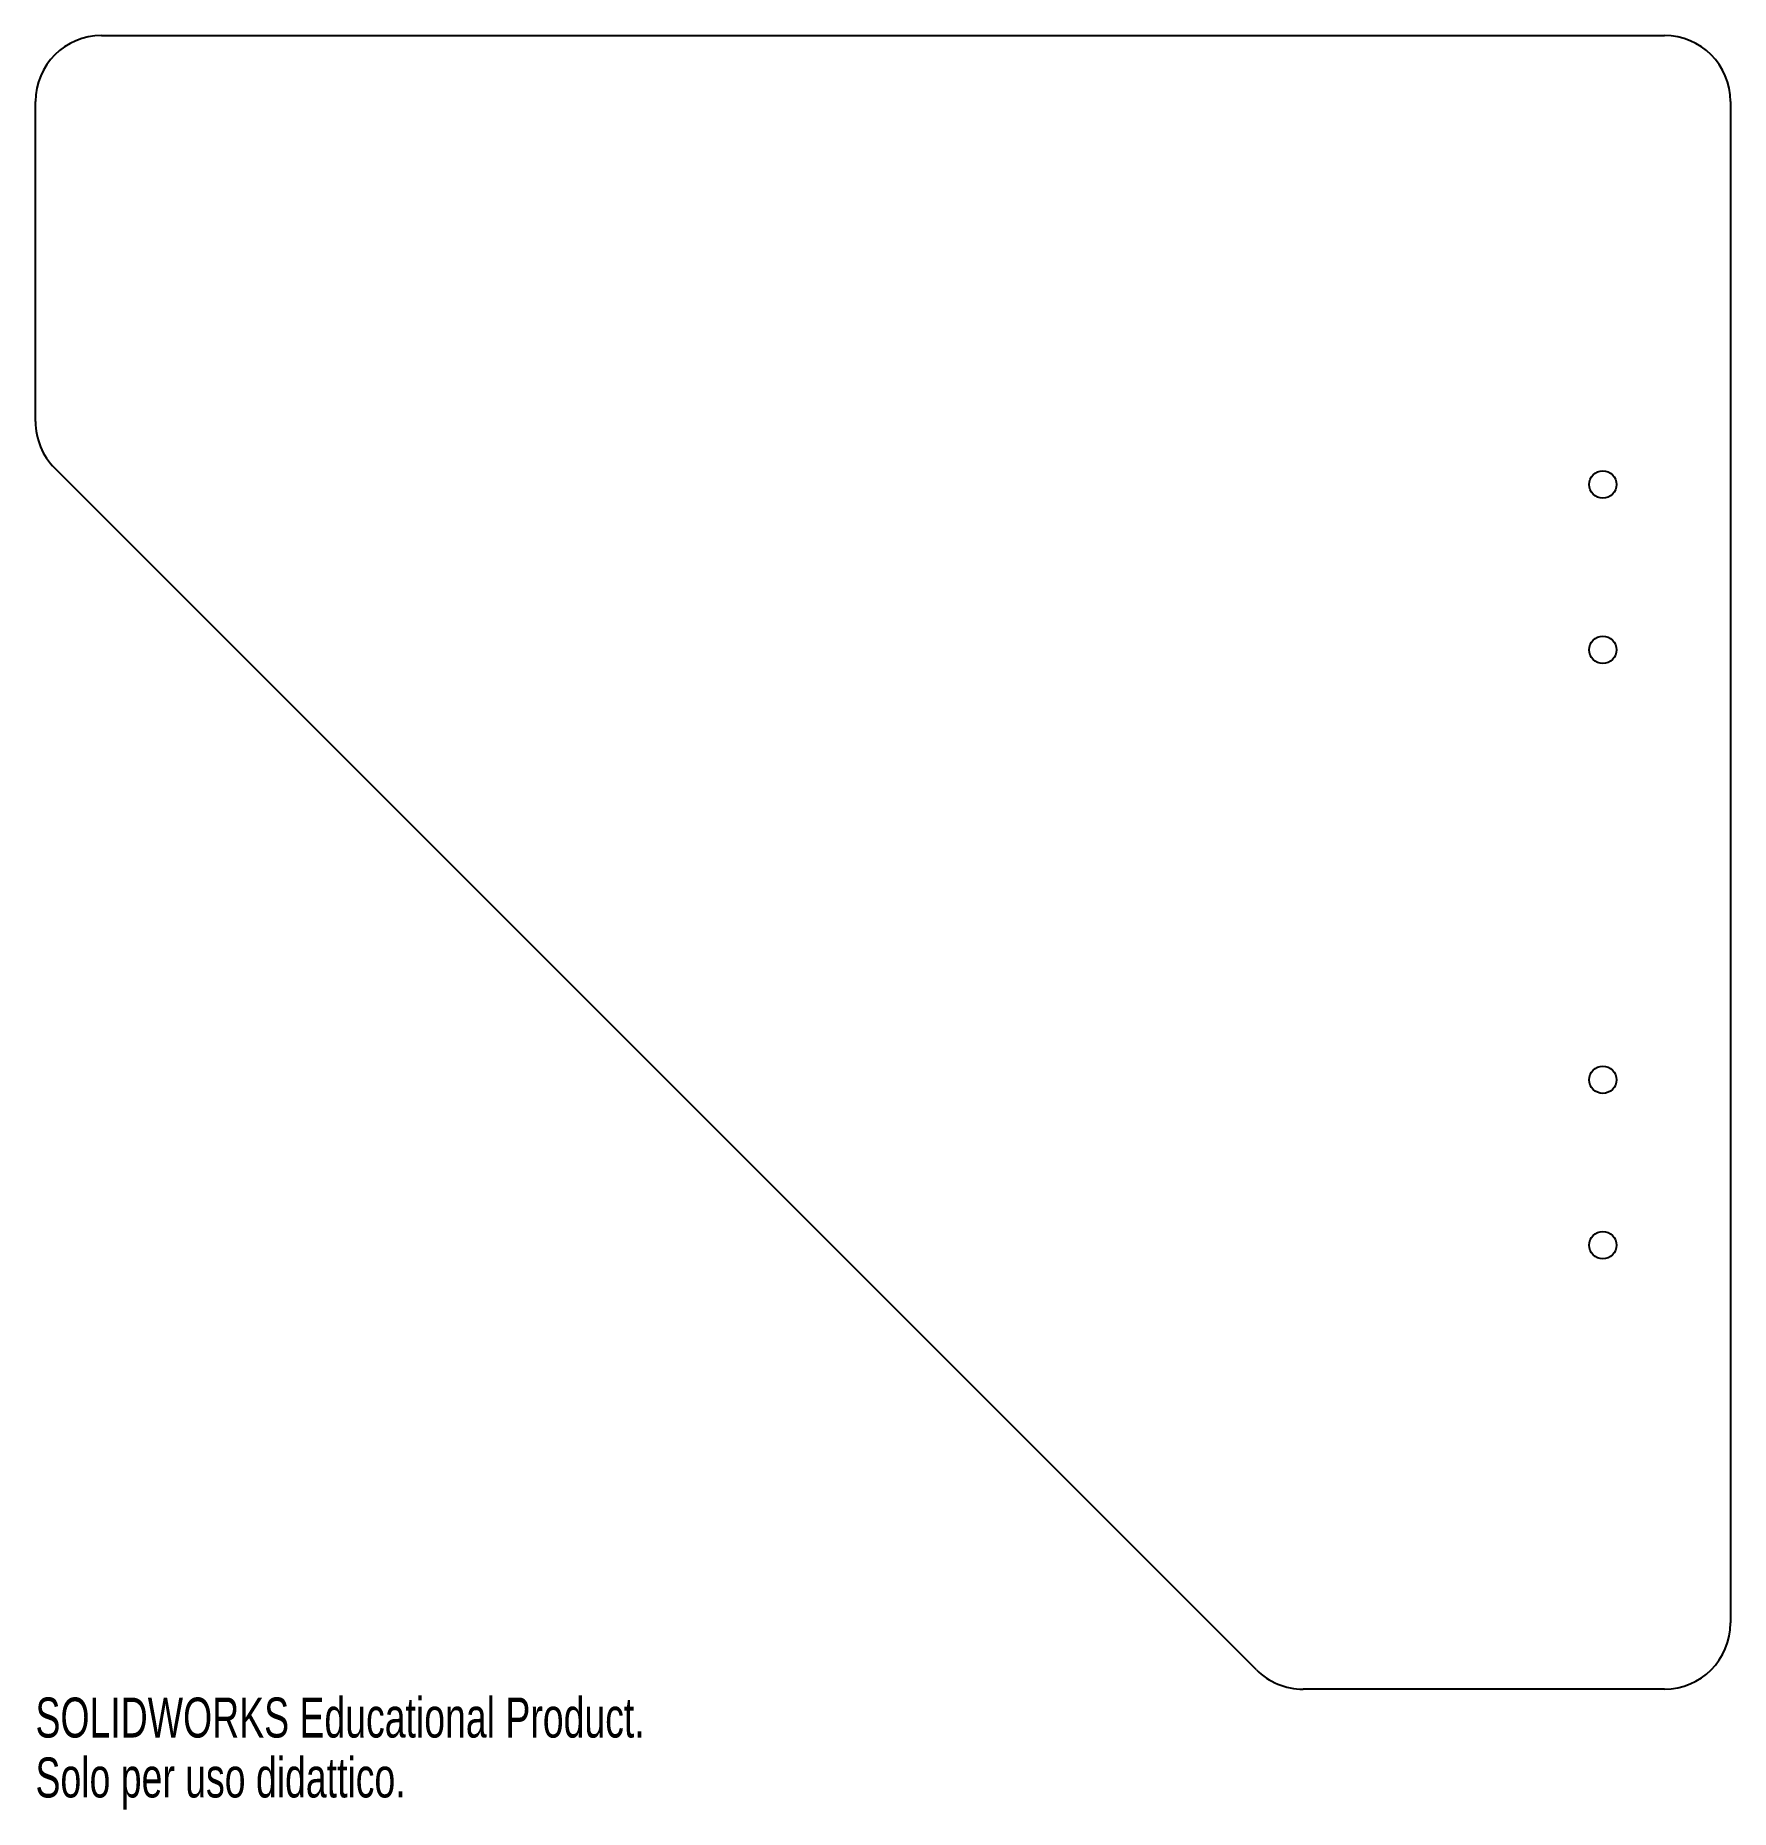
# Model space of a CAD drawing. Header units: millimetres. Extents: x -205 to 0, y -15 to 200.
import ezdxf

# ---------------------------------------------------------------- set-up
doc = ezdxf.new("R2010")
doc.units = ezdxf.units.MM
doc.styles.add('SLDTEXTSTYLE0', font='TXT', dxfattribs={"width": 0.7})

msp = doc.modelspace()

# ---------------------------------------------------------------- linework, layer by layer
at = {"color": 7, "linetype": 'Continuous', "lineweight": 25}
for p, q in [((-197, 200), (-8, 200)), ((-205, 153.31), (-205, 192)), ((0, 192), (0, 8)), ((-57.34, 2.34), (-202.66, 147.66)), ((-8, 0), (-51.69, 0))]:
    msp.add_line(p, q, dxfattribs=at)
for centre in [(-15.44, 145.7), (-15.44, 125.7), (-15.44, 73.7), (-15.44, 53.7)]:
    msp.add_circle(centre, 1.65, dxfattribs=at)
for centre, start, end in [((-197, 192), 90, 180), ((-8, 192), 0, 90), ((-197, 153.31), 180, 225), ((-8, 8), 270, 0), ((-51.69, 8), 225, 270)]:
    msp.add_arc(centre, 8, start, end, dxfattribs=at)

# ---------------------------------------------------------------- texts
at = {"color": 7, "linetype": 'Continuous', "char_height": 4.8336, "attachment_point": 1, "style": 'SLDTEXTSTYLE0'}
for s, insert in [('SOLIDWORKS Educational Product.', (-205, -1.02)), ('Solo per uso didattico.', (-205, -8.27))]:
    msp.add_mtext(s, dxfattribs=dict(at, insert=insert))

doc.saveas('drawing.dxf')
